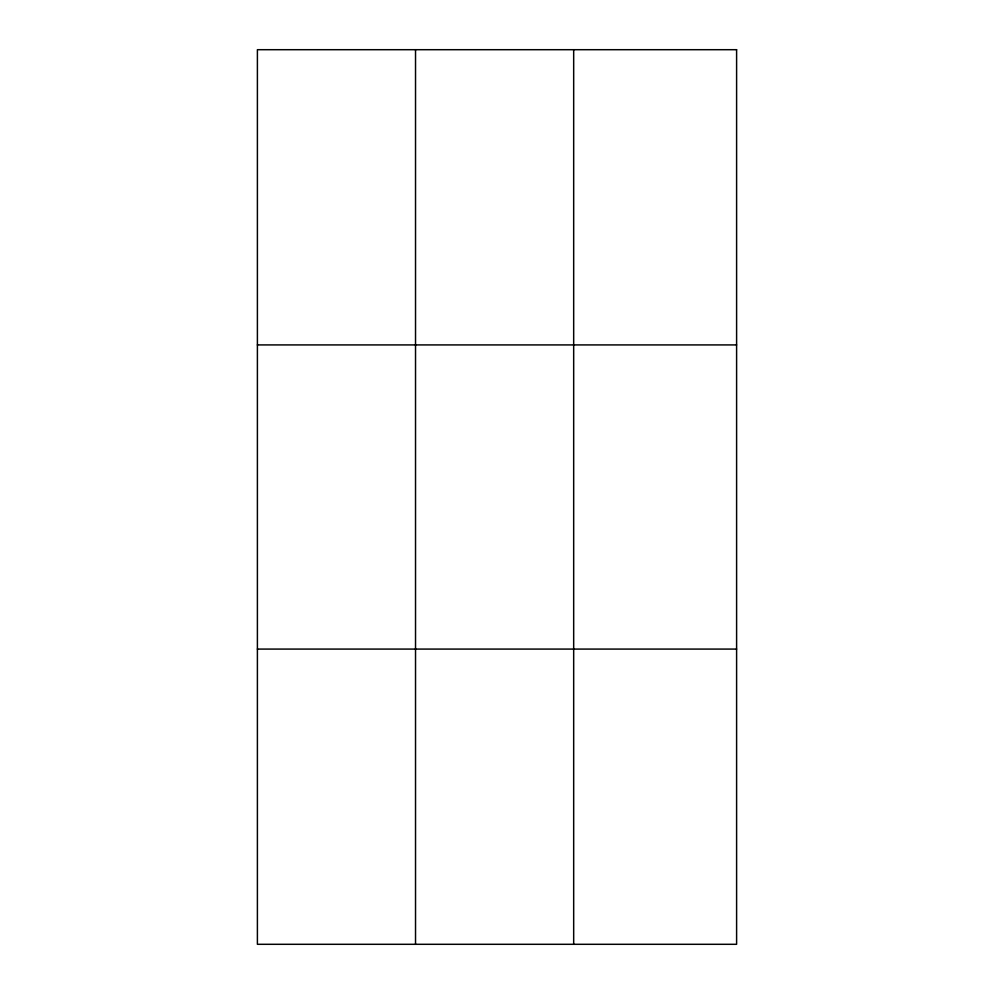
<?xml version="1.0" encoding="UTF-8"?>
<svg xmlns="http://www.w3.org/2000/svg" width="994" height="994" viewBox="0 0 994 994"><rect width="100%" height="100%" fill="white"/><g stroke="black" fill="none" stroke-linecap="round" stroke-linejoin="round"><path stroke-width="1.49" d="M415.529 49.7L415.529 944.3M573.675 49.7L573.675 944.3M257.396 344.918L736.604 344.918M257.396 649.082L736.604 649.082M736.604 49.7L736.604 944.3L257.396 944.3L257.396 49.7L736.604 49.7"/></g></svg>
